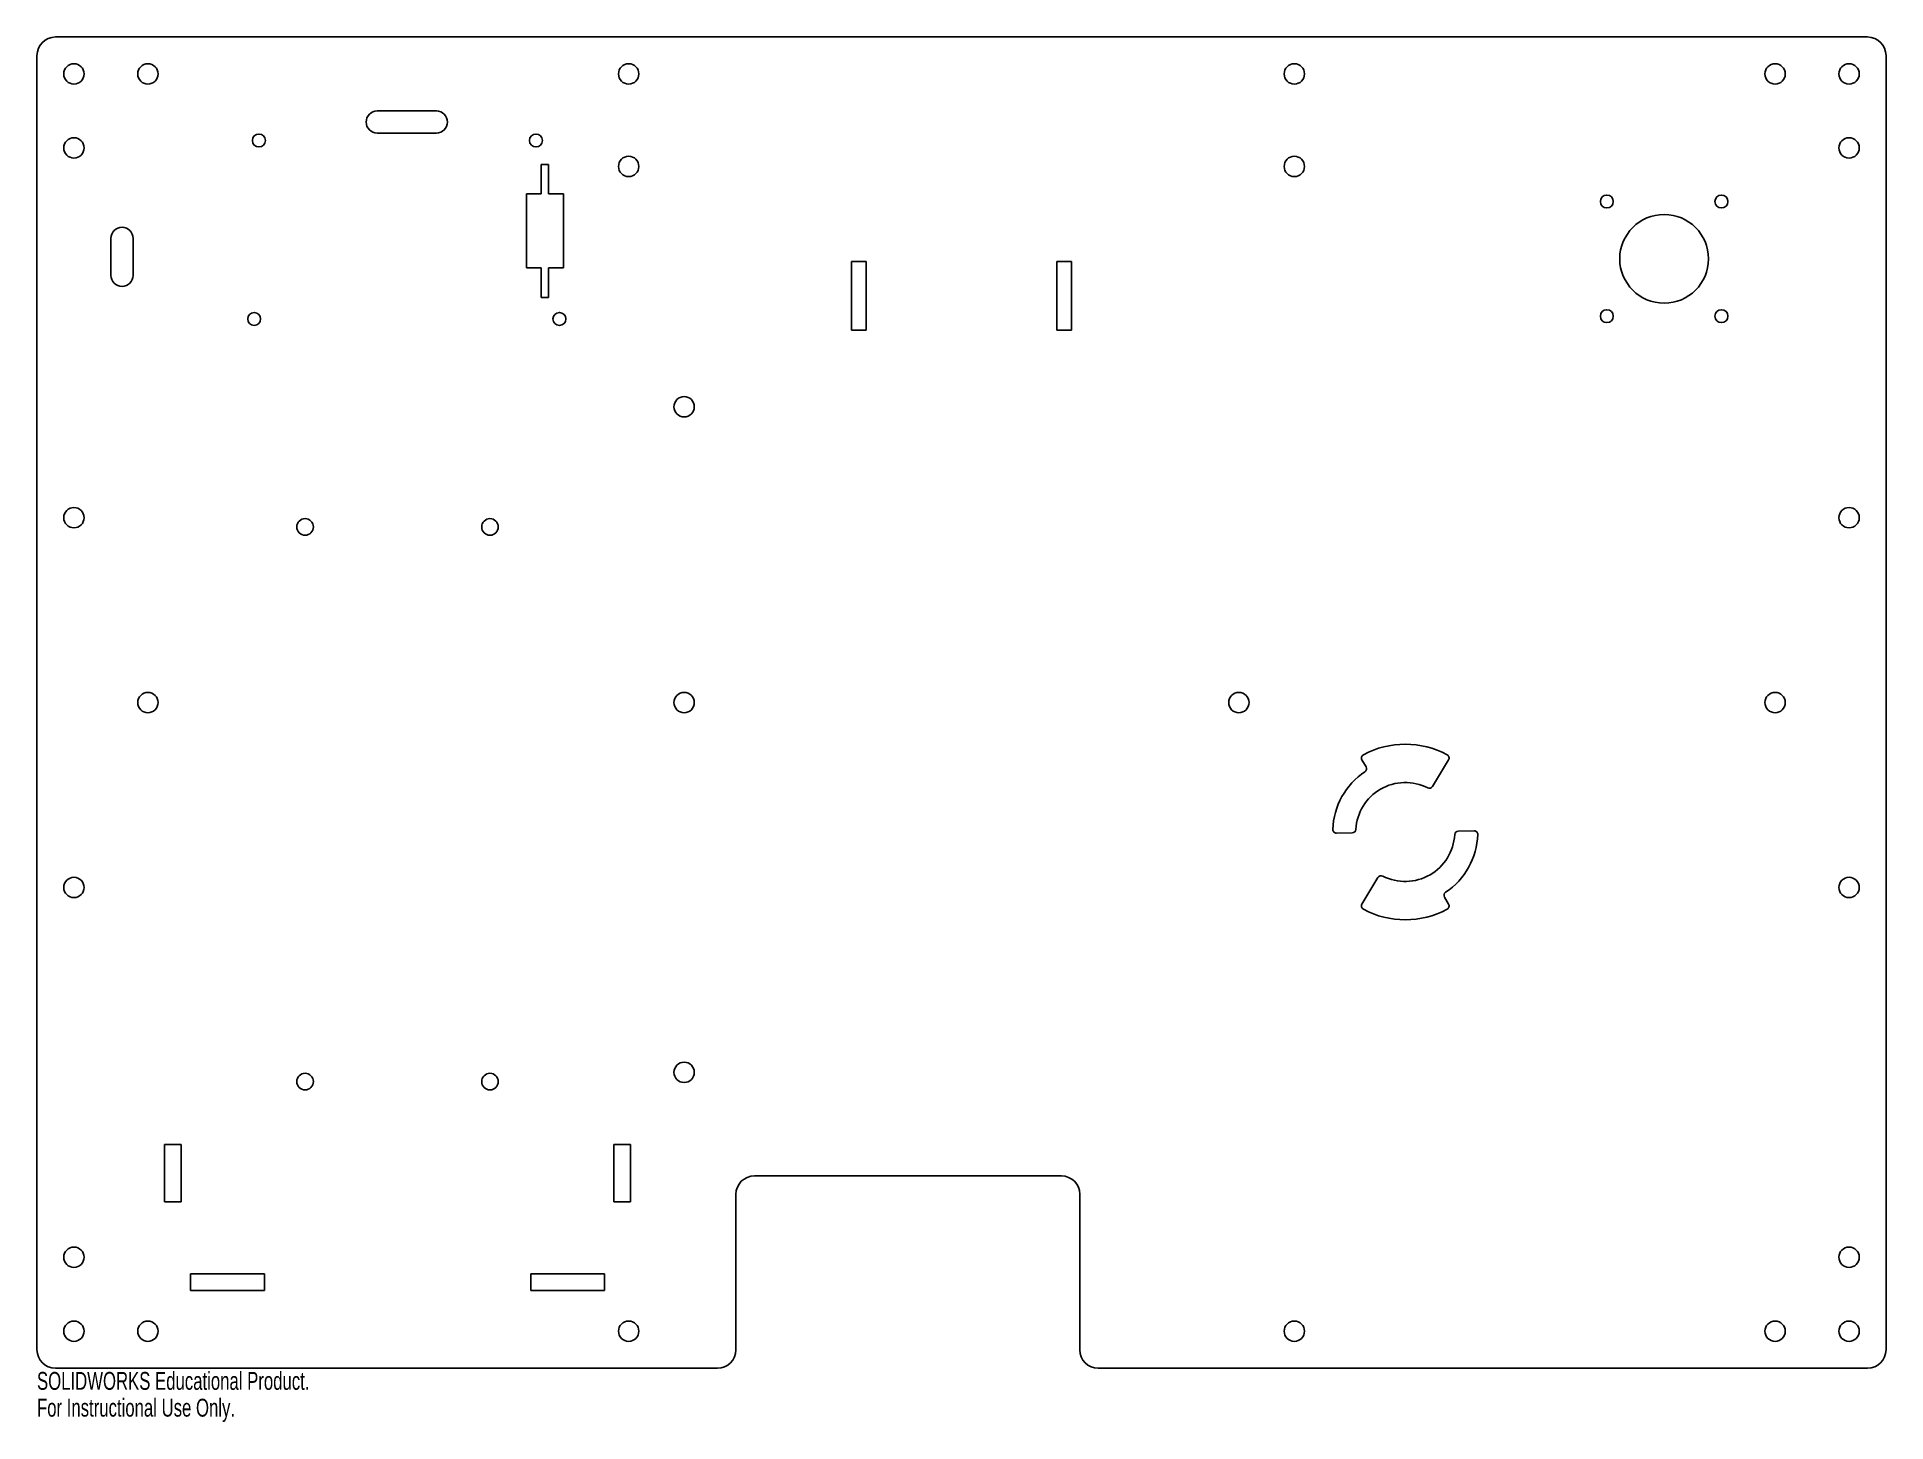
# Model space of a CAD drawing. Header units: millimetres. Extents: x -250 to 250, y -195 to 180.
import ezdxf

# ---------------------------------------------------------------- set-up
doc = ezdxf.new("R2010")
doc.units = ezdxf.units.MM
doc.styles.add('SLDTEXTSTYLE0', font='TXT', dxfattribs={"width": 0.7})

msp = doc.modelspace()

# ---------------------------------------------------------------- linework, layer by layer
at = {"color": 7, "linetype": 'Continuous', "lineweight": 25}
for p, q in [((-245, 180), (245, 180)), ((-250, -175), (-250, 175)), ((250, 175), (250, -175)), ((-142, 160), (-158, 160)), ((-158, 154), (-142, 154)), ((-111.64, 145.54), (-113.64, 145.54)), ((-113.64, 145.54), (-113.64, 137.54)), ((-111.64, 137.54), (-111.64, 145.54)), ((-113.64, 137.54), (-117.64, 137.54)), ((-117.64, 137.54), (-117.64, 117.54)), ((-107.64, 137.54), (-111.64, 137.54)), ((-107.64, 117.54), (-107.64, 137.54)), ((-230, 125.54), (-230, 115.54)), ((-224, 115.54), (-224, 125.54)), ((-117.64, 117.54), (-113.64, 117.54)), ((-113.64, 117.54), (-113.64, 109.54)), ((-111.64, 109.54), (-111.64, 117.54)), ((-111.64, 117.54), (-107.64, 117.54)), ((-25.75, 119.25), (-29.75, 119.25)), ((-29.75, 119.25), (-29.75, 100.75)), ((-25.75, 100.75), (-25.75, 119.25)), ((29.75, 119.25), (25.75, 119.25)), ((25.75, 119.25), (25.75, 100.75)), ((29.75, 100.75), (29.75, 119.25)), ((-113.64, 109.54), (-111.64, 109.54)), ((-29.75, 100.75), (-25.75, 100.75)), ((25.75, 100.75), (29.75, 100.75)), ((108.29, -15.52), (109.39, -17.34)), ((127.39, -22.71), (131.71, -15.52)), ((138.6, -34.68), (134.34, -34.75)), ((101.4, -35.32), (105.66, -35.25)), ((112.61, -47.29), (108.29, -54.48)), ((131.71, -54.48), (130.61, -52.66)), ((-211, -119.5), (-215.5, -119.5)), ((-215.5, -119.5), (-215.5, -135)), ((-211, -135), (-211, -119.5)), ((-94, -119.5), (-94, -135)), ((-89.5, -119.5), (-94, -119.5)), ((-89.5, -135), (-89.5, -119.5)), ((27, -128), (-56, -128)), ((-215.5, -135), (-211, -135)), ((-94, -135), (-89.5, -135)), ((-61, -133), (-61, -175)), ((32, -175), (32, -133)), ((-188.5, -154.5), (-208.5, -154.5)), ((-208.5, -154.5), (-208.5, -159)), ((-188.5, -159), (-188.5, -154.5)), ((-96.5, -154.5), (-116.5, -154.5)), ((-116.5, -154.5), (-116.5, -159)), ((-96.5, -159), (-96.5, -154.5)), ((-208.5, -159), (-188.5, -159)), ((-116.5, -159), (-96.5, -159)), ((-66, -180), (-245, -180)), ((245, -180), (37, -180))]:
    msp.add_line(p, q, dxfattribs=at)
for centre, radius in [((-240, 170), 2.75), ((-220, 170), 2.75), ((-90, 170), 2.75), ((90, 170), 2.75), ((220, 170), 2.75), ((240, 170), 2.75), ((-240, 150), 2.75), ((-190, 152), 1.75), ((-115.07, 152), 1.75), ((240, 150), 2.75), ((-90, 145), 2.75), ((90, 145), 2.75), ((174.5, 135.5), 1.75), ((205.5, 135.5), 1.75), ((190, 120), 12), ((-191.27, 103.74), 1.75), ((-108.72, 103.74), 1.75), ((174.5, 104.5), 1.75), ((205.5, 104.5), 1.75), ((-75, 80), 2.75), ((-240, 50), 2.75), ((240, 50), 2.75), ((-177.5, 47.5), 2.25), ((-127.5, 47.5), 2.25), ((-220, 0), 2.75), ((-75, 0), 2.75), ((75, 0), 2.75), ((220, 0), 2.75), ((-240, -50), 2.75), ((240, -50), 2.75), ((-75, -100), 2.75), ((-177.5, -102.5), 2.25), ((-127.5, -102.5), 2.25), ((-240, -150), 2.75), ((240, -150), 2.75), ((-240, -170), 2.75), ((-220, -170), 2.75), ((-90, -170), 2.75), ((90, -170), 2.75), ((220, -170), 2.75), ((240, -170), 2.75)]:
    msp.add_circle(centre, radius, dxfattribs=at)
for centre, radius, start, end in [((-245, 175), 5, 90, 180), ((245, 175), 5, 0, 90), ((-158, 157), 3, 90, 270), ((-142, 157), 3, 270, 90), ((-227, 125.54), 3, 0, 180), ((-227, 115.54), 3, 180, 0), ((109.15, -15), 1, 118.4807, 211), ((120, -35), 23.75, 61.5193, 118.4807), ((130.85, -15), 1, 329, 61.5193), ((120, -35), 19.62, 123.7791, 177.9222), ((108.53, -17.86), 1, 303.7791, 31), ((120, -35), 13.38, 62.989, 177.011), ((126.53, -22.19), 1, 242.989, 329), ((101.39, -34.32), 1, 177.9222, 271), ((105.64, -34.25), 1, 271, 357.011), ((134.36, -35.75), 1, 91, 177.011), ((138.61, -35.68), 1, 357.9222, 91), ((120, -35), 13.38, 242.989, 357.011), ((120, -35), 19.62, 303.7791, 357.9222), ((113.47, -47.81), 1, 62.989, 149), ((109.15, -55), 1, 149, 241.5193), ((131.47, -52.14), 1, 123.7791, 211), ((130.85, -55), 1, 298.4807, 31), ((120, -35), 23.75, 241.5193, 298.4807), ((-56, -133), 5, 90, 180), ((27, -133), 5, 0, 90), ((-245, -175), 5, 180, 270), ((-66, -175), 5, 270, 0), ((37, -175), 5, 180, 270), ((245, -175), 5, 270, 0)]:
    msp.add_arc(centre, radius, start, end, dxfattribs=at)

# ---------------------------------------------------------------- texts
at = {"color": 7, "linetype": 'Continuous', "char_height": 4.8336, "attachment_point": 1, "style": 'SLDTEXTSTYLE0'}
for s, insert in [('SOLIDWORKS Educational Product.', (-250, -181.02)), ('For Instructional Use Only.', (-250, -188.27))]:
    msp.add_mtext(s, dxfattribs=dict(at, insert=insert))

doc.saveas('drawing.dxf')
